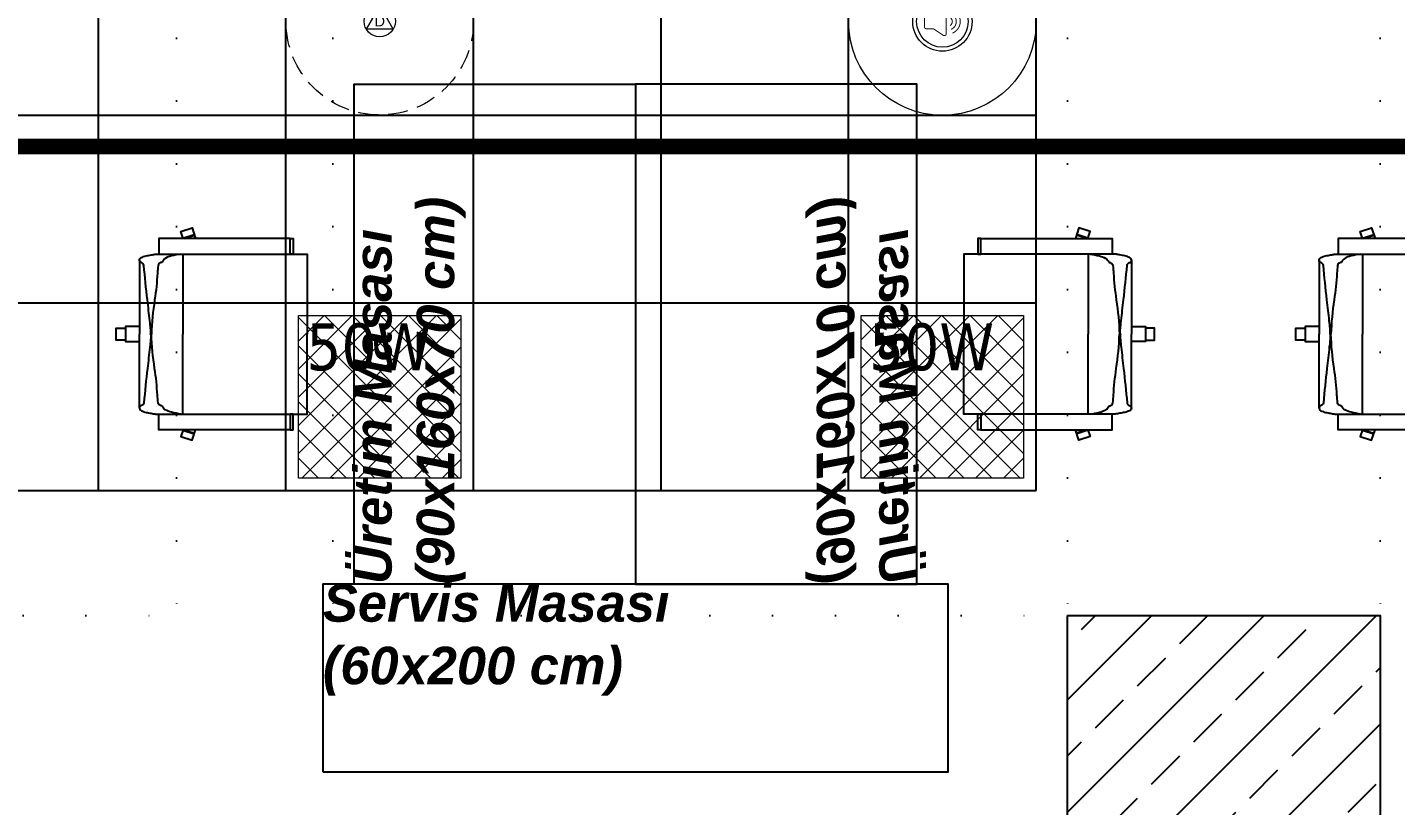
# Model space of a CAD drawing. Header units: centimetres. Extents: x 405564 to 502064, y 46284 to 60634.
# Drawn here: x 454517 to 454954.7, y 52121.7 to 52370.7 of the extents above; entities that cross this region are included whole.
import ezdxf
from ezdxf import colors
from ezdxf.entities.mleader import LeaderData, LeaderLine
from ezdxf.enums import TextEntityAlignment as Align
from ezdxf.math import Vec2, Vec3
from ezdxf.xclip import XClip

# ---------------------------------------------------------------- set-up
doc = ezdxf.new("R2010")
doc.units = ezdxf.units.CM
doc.header["$XCLIPFRAME"] = 0
for name, pattern in [('ACAD_ISO07W100', [3, 0, -3]), ('BORDER', [1.75, 0.5, -0.25, 0.5, -0.25, 0, -0.25]), ('DASHDOT', [25.4, 12.7, -6.35, 0, -6.35]), ('DOT', [0.25, 0, -0.25]), ('HIDDEN', [9.525, 6.35, -3.175])]:
    doc.linetypes.add(name, pattern=pattern)
doc.layers.get('0').update_dxf_attribs({"color": 8, "lineweight": 9})
for name, color, linetype, lineweight in [('---___EB_draft00_parselsiniri', 8, 'BORDER', 9), ('0-KRCN-AYDINLATMA-130426', 8, 'Continuous', 9), ('0-KRCN-MİMARİ-220526', 8, 'Continuous', 9), ('OL_Ic', 8, 'Continuous', 9)]:
    doc.layers.add(name, color=color, linetype=linetype, lineweight=lineweight)
for name, color, linetype in [('0-KRCN-ASMATAVAN-130426', 8, 'Continuous'), ('AS_DOS_TERAS_UST', 8, 'ACAD_ISO07W100'), ('AS_DUV', 8, 'Continuous'), ('AS_PYZ_BINA', 8, 'Continuous'), ('AS_TA_BETONARME', 5, 'Continuous'), ('AS_TA_TARAMA', 8, 'Continuous'), ('AS_TEFR_MOB', 8, 'Continuous')]:
    doc.layers.add(name, color=color, linetype=linetype)
doc.styles.add('2', font='arial.ttf', dxfattribs={"width": 0.9, "height": 200})
doc.styles.add('Kalin02', font='arialbd.ttf')
doc.styles.add('Normal_ITL', font='swissi.ttf')
doc.styles.add('TAHOMA', font='tahoma.ttf')

# ---------------------------------------------------------------- blocks, each defined once
blk = doc.blocks.new('AST-OD-KD')
at = {"layer": '0-KRCN-AYDINLATMA-130426'}
for p, q in [((0, 5), (-4.33, -2.5)), ((4.33, -2.5), (0, 5)), ((4.33, -2.5), (-4.33, -2.5))]:
    blk.add_line(p, q, dxfattribs=at)
at = {"layer": '0-KRCN-AYDINLATMA-130426', "linetype": 'HIDDEN'}
blk.add_circle((0, 0), 30, dxfattribs=at)
at = {"layer": '0-KRCN-AYDINLATMA-130426'}
blk.add_circle((0, 0), 5, dxfattribs=at)
at = {"layer": '0-KRCN-AYDINLATMA-130426', "style": '2'}
blk.add_text('D', height=3.36, dxfattribs=at).set_placement((0, 0), align=Align.MIDDLE_CENTER)
blk = doc.blocks.new('ASMA TAVA TİPİ HOPARLÖR')
at = {"layer": '0-KRCN-AYDINLATMA-130426', "const_width": 0.317}
blk.add_lwpolyline([(0.27, -4.41, 0.598176), (1.25, -3.88), (1.25, 3.88, 0.598176), (0.27, 4.41), (-2.7, 2.45, -0.147433), (-3.05, 2.34), (-5.09, 2.34, 0.414214), (-5.72, 1.71), (-5.72, -1.71, 0.414214), (-5.09, -2.34), (-3.05, -2.34, -0.147433), (-2.7, -2.45)], format="xyb", close=True, dxfattribs=at)
for points in [[(2.41, 1.29, -0.601398), (2.41, -1.29)], [(2.8, 2.51, -0.658812), (2.8, -2.51)], [(3.19, 3.72, -0.680488), (3.19, -3.72)]]:
    blk.add_lwpolyline(points, format="xyb", dxfattribs=at)
at = {"layer": '0-KRCN-AYDINLATMA-130426'}
blk.add_circle((0, 0), 30, dxfattribs=at)
at = {"layer": '0-KRCN-AYDINLATMA-130426', "ltscale": 0.1}
for radius in [9.5, 8.23]:
    blk.add_circle((0, 0), radius, dxfattribs=at)
blk = doc.blocks.new('50W 60x60 cm  SIVA ALTI LED ARMATÜR')
at = {"layer": '0-KRCN-AYDINLATMA-130426'}
h = blk.add_hatch(dxfattribs=at)
h.set_pattern_fill('ANSI37', color=256, scale=0.2)
h.paths.add_polyline_path([(-2.6, 2.594), (2.6, 2.594), (2.6, -2.606), (-2.6, -2.606)])
for points in [[(-3, 2.994), (3, 2.994), (3, -3.007), (-3, -3.007)], [(-2.6, 2.594), (2.6, 2.594), (2.6, -2.606), (-2.6, -2.606)]]:
    blk.add_lwpolyline(points, close=True, dxfattribs=at)
at = {"layer": '0-KRCN-AYDINLATMA-130426', "insert": (-2.35, 2.344), "char_height": 1.5, "attachment_point": 1, "style": 'TAHOMA'}
blk.add_mtext_dynamic_manual_height_columns('{\\fTahoma|b0|i0|c162|p34;50W}', width=1.5, gutter_width=1.25, heights=[0], dxfattribs=at)
blk = doc.blocks.new('G$C27E741DA')
at = {"layer": '0-KRCN-AYDINLATMA-130426'}
for name, p in [('AST-OD-KD', (16565.68, 5238.64)), ('ASMA TAVA TİPİ HOPARLÖR', (16745.68, 5238.55))]:
    blk.add_blockref(name, p, dxfattribs=at)
at = {"layer": '0-KRCN-AYDINLATMA-130426', "xscale": 10, "yscale": 10, "zscale": 10}
for p in [(16565.68, 5118.55), (16745.68, 5118.55)]:
    blk.add_blockref('50W 60x60 cm  SIVA ALTI LED ARMATÜR', p, dxfattribs=at)
blk = doc.blocks.new('sandalye_')
at = {"layer": 'AS_TEFR_MOB', "linetype": 'ByBlock', "ltscale": 25}
for points in [[(260031.45, -40506.8), (260031.45, -40503.85), (260035.25, -40503.85), (260035.25, -40506.8)], [(260035.75, -40511.28), (260035.75, -40506.8), (260030.94, -40506.8), (260030.94, -40511.28)], [(260009.74, -40511.28), (260033.35, -40511.28)], [(260056.96, -40511.28), (260033.35, -40511.28)], [(260002.77, -40525.21), (260000.56, -40524.49), (259999.39, -40528.1), (260002.77, -40529.21)], [(260002.65, -40525.17), (260001.48, -40528.79)], [(260002.77, -40525.41), (260001.65, -40528.84)], [(260007.76, -40525.16), (260033.35, -40525.16)], [(260007.77, -40524.5), (260007.77, -40564.92), (260033.35, -40564.92)], [(260058.94, -40524.5), (260058.94, -40564.92), (260033.35, -40564.92)], [(260058.94, -40525.16), (260033.35, -40525.16)], [(260063.94, -40525.21), (260066.14, -40524.49), (260067.32, -40528.1), (260063.94, -40529.21)], [(260063.94, -40525.41), (260065.05, -40528.84)], [(260064.05, -40525.17), (260065.23, -40528.79)], [(260002.77, -40559.41), (260002.77, -40560.41), (260007.75, -40560.41), (260007.75, -40559.41)], [(260063.94, -40559.41), (260063.94, -40560.41), (260058.95, -40560.41), (260058.95, -40559.41)]]:
    blk.add_lwpolyline(points, dxfattribs=at)
for points in [[(260033.35, -40514.82, -0.048176), (260031.56, -40514.81, -0.000623), (260029.14, -40514.56, -0.003131), (260022.37, -40513.8, 0.007334), (260011.41, -40512.67, -0.309457), (260010.5, -40511.92, 0.002444), (260010.37, -40511.48, 0.476314), (260010.23, -40511.43, 0.375136), (260009.05, -40511.61, 0.082453), (260008.7, -40512.18, 0.046929), (260008.24, -40513.77, 0.002381), (260007.95, -40515.35, 0.007794), (260007.77, -40516.44), (260007.77, -40524.5, -0.011445), (260008.35, -40521.51, -0.082784), (260009.15, -40519.51, -0.150147), (260010.28, -40518.5, 0.242317), (260010.39, -40518.37, -0.036292), (260010.49, -40517.99, -0.114957), (260010.77, -40517.55, -0.16132), (260011.41, -40517.24, -0.020506), (260013.87, -40517, 0.024793), (260022.37, -40516.11, -0.030903), (260033.35, -40515.1, -1.030607)], [(260033.35, -40514.82, 0.048176), (260035.14, -40514.81, 0.000623), (260037.57, -40514.56, 0.003131), (260044.33, -40513.8, -0.007334), (260055.3, -40512.67, 0.309457), (260056.21, -40511.92, -0.002444), (260056.34, -40511.48, -0.476314), (260056.47, -40511.43, -0.375136), (260057.66, -40511.61, -0.082453), (260058, -40512.18, -0.046929), (260058.46, -40513.77, -0.002381), (260058.76, -40515.35, -0.007794), (260058.94, -40516.44), (260058.94, -40524.5, 0.011445), (260058.36, -40521.51, 0.082784), (260057.55, -40519.51, 0.150147), (260056.42, -40518.5, -0.242317), (260056.31, -40518.37, 0.036292), (260056.21, -40517.99, 0.114957), (260055.93, -40517.55, 0.16132), (260055.3, -40517.24, 0.020506), (260052.84, -40517, -0.024793), (260044.33, -40516.11, 0.030903), (260033.35, -40515.1, 1.030607)]]:
    blk.add_lwpolyline(points, format="xyb", dxfattribs=at)
for points in [[(260007.75, -40559.41), (260002.77, -40559.41), (260002.77, -40517.41), (260007.75, -40517.41)], [(260058.95, -40559.41), (260063.94, -40559.41), (260063.94, -40517.41), (260058.95, -40517.41)]]:
    blk.add_lwpolyline(points, close=True, dxfattribs=at)
blk = doc.blocks.new('Üretim Masası')
at = {"layer": 'AS_TEFR_MOB', "ltscale": 200}
blk.add_lwpolyline([(277436.39, -40309.08), (277596.39, -40309.08), (277596.39, -40399.08), (277436.39, -40399.08), (277436.39, -40309.08)], dxfattribs=at)
at = {"layer": 'AS_TEFR_MOB', "color": 1}
blk.add_blockref('sandalye_', (17483.04, 270.85), dxfattribs=at)
at = {"layer": 'AS_TEFR_MOB', "ltscale": 200, "insert": (277436.39, -40309.08), "char_height": 12, "attachment_point": 1, "style": 'Kalin02'}
blk.add_mtext_dynamic_manual_height_columns('{\\fSwis721 BT|b1|i1|c162|p34;Üretim Masası\\P(90x160x70 cm)}', width=590.7316, gutter_width=750, heights=[137.08], dxfattribs=at)
blk = doc.blocks.new('servis masası60x200')
at = {"layer": 'AS_TEFR_MOB', "ltscale": 200}
blk.add_lwpolyline([(278099.49, -39156.74), (278299.49, -39156.74), (278299.49, -39096.74), (278099.49, -39096.74)], close=True, dxfattribs=at)
at = {"layer": 'AS_TEFR_MOB', "ltscale": 200, "insert": (278099.49, -39096.74), "char_height": 12, "attachment_point": 1, "style": 'Kalin02'}
blk.add_mtext_dynamic_manual_height_columns('{\\fSwis721 BT|b1|i1|c162|p34;Servis Masası\\P(60x200 cm)}', width=590.7316, gutter_width=750, heights=[137.08], dxfattribs=at)
blk = doc.blocks.new('OPK-site-surrounding-R01')
at = {"layer": '---___EB_draft00_parselsiniri', "linetype": 'DASHDOT', "ltscale": 5, "const_width": 5, "flags": 128}
blk.add_lwpolyline([(-303.72, 52.55), (22545.33, 391.1), (23723.36, -710.97), (24047.63, -4449.98), (-299.88, -4449.98)], close=True, dxfattribs=at)
blk = doc.blocks.new('A$Ca63a641c')
at = {"layer": 'AS_PYZ_BINA'}
ml = blk.add_multileader_mtext('Standard', dxfattribs=at)
ml.set_content('EST boyalı panel çit ve panel çit kapı (AS 51.101)', color=256, style='Normal_ITL')
ml.set_leader_properties()
ml.build(insert=Vec2(0, 0))
ml.multileader.update_dxf_attribs({"dogleg_length": 0.379, "arrow_head_size": 17.04, "scale": 75})
ctx = ml.context
ctx.base_point, ctx.scale, ctx.char_height, ctx.arrow_head_size, ctx.landing_gap_size, ctx.plane_origin = Vec3(140.51, 464.3), 75, 20, 17.04, 14.2, Vec3(92.51, 620.11)
notes = []
notes.append((ctx, [(0, (1, 1, 0), (112.11, 464.3), (1, 0), 28.4, [(0, [(68.5, 410)], 0, [])])]))
ctx.mtext.insert, ctx.mtext.width, ctx.mtext.flow_direction = Vec3(154.71, 477.51), 604.5634, 5
for ctx, leaders in notes:
    for number, flags, end, landing, length, lines in leaders:
        leader = LeaderData()
        leader.index, (leader.has_last_leader_line, leader.has_dogleg_vector, leader.attachment_direction) = number, flags
        leader.last_leader_point, leader.dogleg_vector, leader.dogleg_length = Vec3(end), Vec3(landing), length
        for number, points, colour, breaks in lines:
            line = LeaderLine()
            line.index, line.vertices, line.color, line.breaks = number, Vec3.list(points), colors.encode_raw_color(colour), breaks
            leader.lines.append(line)
        ctx.leaders.append(leader)
blk = doc.blocks.new('A$C85dec720')
at = {"layer": 'OL_Ic'}
blk.add_blockref('A$Ca63a641c', (5315.08, 5344.25, 28.4), dxfattribs=at)
blk = doc.blocks.new('A$C6A10300A')
at = {"layer": 'AS_TA_TARAMA'}
h = blk.add_hatch(dxfattribs=at)
h.set_pattern_fill('ANSI33', color=256, scale=4, angle=180)
h.set_pattern_definition([(225, (17560.68, -7819.299), (17.9605, -17.9605), []), (225, (17542.72, -7819.299), (17.9605, -17.9605), [12.7, -6.35])])
h.paths.add_polyline_path([(16785.68, -8451.45), (16885.68, -8451.45), (16885.68, -8551.45), (16785.68, -8551.45)], flags=17)
at = {"layer": 'AS_DOS_TERAS_UST', "linetype": 'DOT', "ltscale": 80}
for p, q in [((16500.68, -7201.45), (16500.68, -8451.45)), ((16550.68, -7201.45), (16550.68, -8451.45)), ((16785.68, -7201.45), (16785.68, -8451.45)), ((16885.68, -7201.45), (16885.68, -8451.45)), ((16270.68, -8451.45), (16500.68, -8451.45)), ((16550.68, -8451.45), (16785.68, -8451.45)), ((17120.68, -8451.45), (16885.68, -8451.45))]:
    blk.add_line(p, q, dxfattribs=at)
at = {"layer": 'AS_TA_BETONARME'}
blk.add_lwpolyline([(16785.68, -8451.45), (16885.68, -8451.45), (16885.68, -8551.45), (16785.68, -8551.45)], close=True, dxfattribs=at)
at = {"layer": 'AS_DUV'}
ref = blk.add_blockref('A$C85dec720', (28900.96, -17748.98), dxfattribs=dict(at, rotation=105.0255580063709))
XClip(ref).set_block_clipping_path([(6220.3367769278, 6783.7313721173), (4126.4071464743, -1017.0000000052), (7354.8298234051, -1883.5969356479), (9448.7594538586, 5917.1344364745)])
at = {"layer": 'AS_TEFR_MOB', "rotation": 90}
for p in [(-23751.58, -285877.84), (-23374.26, -285877.84)]:
    blk.add_blockref('Üretim Masası', p, dxfattribs=at)
at = {"layer": 'AS_TEFR_MOB', "xscale": -1, "rotation": 270}
blk.add_blockref('Üretim Masası', (57046.58, -285877.84), dxfattribs=at)
at = {"layer": 'AS_TEFR_MOB'}
blk.add_blockref('servis masası60x200', (-261551.99, 30655.29), dxfattribs=at)
ref = blk.add_blockref('OPK-site-surrounding-R01', (5135.68, -3851.45))
XClip(ref).set_block_clipping_path([(-5135.679684336, -9648.5463532069), (26364.320315664, 3851.4536467931)])

msp = doc.modelspace()

# ---------------------------------------------------------------- linework, layer by layer
at = {"layer": '0-KRCN-ASMATAVAN-130426'}
for p, q in [((454539.75, 52222.56), (454539.75, 53422.56)), ((454599.75, 52222.56), (454599.75, 53422.56)), ((454659.75, 52222.56), (454659.75, 53422.56)), ((454719.75, 52222.56), (454719.75, 53422.56)), ((454779.75, 52222.56), (454779.75, 53422.56)), ((454839.75, 52222.56), (454839.75, 53422.56)), ((454059.75, 52342.56), (454839.75, 52342.56)), ((454059.75, 52282.56), (454839.75, 52282.56)), ((454059.75, 52222.56), (454839.75, 52222.56))]:
    msp.add_line(p, q, dxfattribs=at)

# ---------------------------------------------------------------- block references
at = {"layer": '0-KRCN-AYDINLATMA-130426'}
msp.add_blockref('G$C27E741DA', (438064.07, 47134.02), dxfattribs=at)

# ---------------------------------------------------------------- next in the draw order: block references
at = {"layer": '0-KRCN-MİMARİ-220526'}
msp.add_blockref('A$C6A10300A', (438064.07, 60634.02), dxfattribs=at)

doc.saveas('drawing.dxf')
